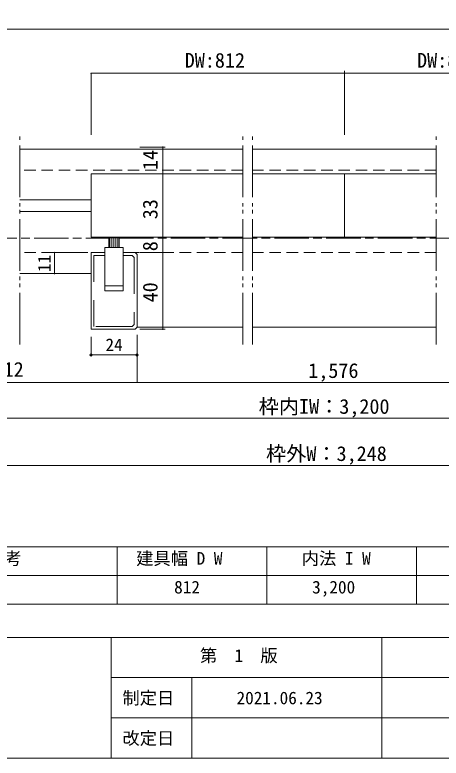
# Model space of a CAD drawing. Units: millimetres on the paper, enlarged 10 times, with parts at other scales. Extents: x -2000 to 11221, y -1870 to 1385.
# Drawn here: x -1357 to -617, y -1385 to -92 of the extents above; entities that cross this region are included whole.
import ezdxf
from ezdxf.enums import TextEntityAlignment as Align

# ---------------------------------------------------------------- set-up
doc = ezdxf.new("R2010")
doc.units = ezdxf.units.MM
doc.header["$LTSCALE"] = 10
doc.header["$PDMODE"] = 32
doc.header["$PDSIZE"] = 4
for name, pattern in [('DOUBLE_CHAIN2', [12.8, 9, -1, 0.6, -0.6, 0.6, -1]), ('USER2', [9.525, 6.35, -3.175]), ('USER6', [9, 6, -0.75, 1.5, -0.75]), ('USER9', [3, 2, -1])]:
    doc.linetypes.add(name, pattern=pattern)
doc.layers.add('1-1_0', color=7, linetype='Continuous', lineweight=20)
doc.layers.add('2-0', color=7, linetype='Continuous', lineweight=20)
doc.styles.add('ＭＳ ゴシック', font='')
doc.styles.get('ＭＳ ゴシック').set_extended_font_data('MS Gothic')

msp = doc.modelspace()

# ---------------------------------------------------------------- linework, layer by layer
at = {"layer": '1-1_0'}
for p, q in [((380, -117.5), (-1950, -117.5)), ((380, -117.5), (-1950, -117.5)), ((380, -1017.5), (-1950, -1017.5)), ((380, -1017.5), (-1950, -1017.5)), ((-1180, -1017.5), (-1180, -1117.5)), ((-920, -1017.5), (-920, -1117.5)), ((-660, -1017.5), (-660, -1117.5)), ((380, -1067.5), (-1950, -1067.5)), ((380, -1117.5), (-1950, -1117.5)), ((2000, -1175), (-2000, -1175)), ((-1190, -1175), (-1190, -1385)), ((-720, -1175), (-720, -1385)), ((2000, -1245), (-1190, -1245)), ((-1050, -1245), (-1050, -1385)), ((60, -1315), (-1190, -1315))]:
    msp.add_line(p, q, dxfattribs=at)
msp.add_lwpolyline([(-2000, -1385), (2000, -1385), (2000, 1385), (-2000, 1385)], close=True, dxfattribs=at)
at = {"layer": '2-0'}
for p, q in [((-785, -301.3), (-785, -189.95)), ((-1140.18, -322.48), (-1096.44, -322.48)), ((-961.33, -325.82), (-1349.16, -325.82)), ((-1138.1, -325.82), (-1096.44, -325.82)), ((-625.33, -325.82), (-944.67, -325.82)), ((-961.33, -369.15), (-1225.18, -369.15)), ((-1140.18, -369.15), (-1096.44, -369.15)), ((-1138.1, -369.15), (-1096.44, -369.15)), ((-961.33, -369.15), (-1101.13, -369.15)), ((-785, -369.15), (-944.67, -369.15)), ((-785, -369.15), (-785, -462.48)), ((-785, -369.15), (-625.33, -369.15)), ((-785, -385.82), (-785, -479.15)), ((-1225.18, -414.15), (-1349.16, -414.15)), ((-1225.18, -434.15), (-1349.16, -434.15)), ((-1193.35, -495.82), (-1193.35, -480.25)), ((-1190.02, -495.82), (-1190.02, -480.25)), ((-1186.69, -495.82), (-1186.69, -480.25)), ((-1183.35, -495.82), (-1183.35, -480.25)), ((-1180.02, -495.82), (-1180.02, -480.25)), ((-1176.69, -495.82), (-1176.69, -480.25)), ((-1140.18, -479.15), (-1096.44, -479.15)), ((-1140.18, -479.15), (-1096.44, -479.15)), ((-785, -479.15), (-944.67, -479.15)), ((-785, -479.15), (-625.33, -479.15)), ((-1201.01, -563.71), (-1201.01, -497.05)), ((-1169.35, -497.05), (-1201.01, -497.05)), ((-1169.35, -497.05), (-1169.35, -563.71)), ((-1232.59, -505.82), (-1296.2, -505.82)), ((-1225.18, -639.15), (-1225.18, -505.82)), ((-1225.18, -505.82), (-1201.01, -505.82)), ((-1201.01, -572.48), (-1201.01, -505.82)), ((-1169.35, -505.82), (-1153.51, -505.82)), ((-1148.51, -505.82), (-1169.35, -505.82)), ((-1169.35, -505.82), (-1169.35, -572.48)), ((-1145.18, -509.15), (-1148.51, -505.82)), ((-1145.18, -509.15), (-1145.18, -635.82)), ((-1140.18, -505.82), (-1096.44, -505.82)), ((-1140.18, -505.82), (-1096.44, -505.82)), ((-1225.18, -542.48), (-1349.16, -542.48)), ((-1201.01, -563.71), (-1169.35, -563.71)), ((-1201.01, -572.48), (-1169.35, -572.48)), ((-1148.51, -639.15), (-1225.18, -639.15)), ((-1148.51, -639.15), (-1145.18, -635.82)), ((-961.33, -635.82), (-1145.18, -635.82)), ((-625.33, -635.82), (-944.67, -635.82))]:
    msp.add_line(p, q, dxfattribs=at)
at = {"layer": '2-0', "color": 4, "lineweight": 9}
for p, q in [((-1225.18, -301.3), (-1225.18, -194.12)), ((-785, -194.12), (-1225.18, -194.12)), ((-1140.18, -322.48), (-1096.44, -322.48)), ((-1100.61, -369.15), (-1100.61, -322.48)), ((-1100.61, -479.15), (-1100.61, -369.15)), ((-1100.61, -505.82), (-1100.61, -479.15)), ((-1288.79, -505.82), (-1288.79, -542.48)), ((-1100.61, -639.15), (-1100.61, -505.82)), ((-1140.18, -639.15), (-1096.44, -639.15)), ((-1145.18, -649.15), (-1145.18, -731.59)), ((-1145.18, -731.59), (-1490.31, -731.59)), ((-1145.18, -731.59), (-424.82, -731.59)), ((-79.69, -793.94), (-1490.31, -793.94)), ((-721.67, -875.95), (-1570.31, -875.95)), ((-848.33, -875.95), (0.31, -875.95))]:
    msp.add_line(p, q, dxfattribs=at)
at = {"layer": '2-0', "linetype": 'DOUBLE_CHAIN2'}
for p, q in [((-1349.16, -665.73), (-1349.16, -298.95)), ((-961.33, -665.73), (-961.33, -298.95)), ((-944.67, -665.73), (-944.67, -298.95)), ((-625.33, -665.73), (-625.33, -298.95))]:
    msp.add_line(p, q, dxfattribs=at)
at = {"layer": '2-0', "linetype": 'USER9'}
for p, q in [((-961.33, -362.48), (-1349.16, -362.48)), ((-625.33, -362.48), (-944.67, -362.48)), ((-1201.01, -505.82), (-1349.16, -505.82)), ((-961.33, -505.82), (-1169.35, -505.82)), ((-625.33, -505.82), (-944.67, -505.82))]:
    msp.add_line(p, q, dxfattribs=at)
at = {"layer": '2-0', "linetype": 'USER6'}
for p, q in [((-1594.23, -480.82), (-1194.23, -480.82)), ((-1176.69, -480.82), (-393.88, -480.82))]:
    msp.add_line(p, q, dxfattribs=at)
at = {"layer": '2-0', "linetype": 'USER2'}
for p, q in [((-1220.18, -556.48), (-1220.18, -510.82)), ((-1220.18, -510.82), (-1201.01, -510.82)), ((-1153.51, -510.82), (-1169.35, -510.82)), ((-1153.51, -510.82), (-1150.18, -514.15)), ((-1150.18, -514.15), (-1150.18, -630.82)), ((-1220.18, -634.15), (-1220.18, -588.48)), ((-1153.51, -634.15), (-1150.18, -630.82)), ((-1153.51, -634.15), (-1220.18, -634.15))]:
    msp.add_line(p, q, dxfattribs=at)
at = {"layer": '2-0', "color": 4, "lineweight": 9}
for points in [[(-785, -301.3), (-785, -194.12), (-344.82, -194.12)], [(-1225.18, -652.48), (-1225.18, -683.84), (-1145.18, -683.84)]]:
    msp.add_lwpolyline(points, dxfattribs=at)
at = {"layer": '2-0'}
for points in [[(-961.33, -479.15), (-1225.18, -479.15), (-1225.18, -369.15)], [(-1176.12, -497.05), (-1176.12, -480.25), (-1194.23, -480.25), (-1194.23, -497.05)]]:
    msp.add_lwpolyline(points, dxfattribs=at)
for centre, start, end in [((-1225.18, -194.12), 0, 180), ((-785, -194.12), 0, 180), ((-785, -194.12), 0, 180), ((-785, -194.12), 0, 180), ((-785, -194.12), 0, 180), ((-1225.18, -194.12), 180, 0), ((-785, -194.12), 180, 0), ((-785, -194.12), 180, 0), ((-785, -194.12), 180, 0), ((-785, -194.12), 180, 0), ((-1100.61, -322.48), 90, 270), ((-1100.61, -322.48), 90, 270), ((-1100.61, -322.48), 270, 90), ((-1100.61, -322.48), 270, 90), ((-1100.61, -369.15), 90, 270), ((-1100.61, -369.15), 90, 270), ((-1100.61, -369.15), 270, 90), ((-1100.61, -369.15), 270, 90), ((-1100.61, -479.15), 90, 270), ((-1100.61, -479.15), 90, 270), ((-1100.61, -479.15), 270, 90), ((-1100.61, -479.15), 270, 90), ((-1288.81, -505.82), 90, 270), ((-1288.81, -505.82), 90, 270), ((-1288.81, -505.82), 270, 90), ((-1288.81, -505.82), 270, 90), ((-1100.61, -505.82), 90, 270), ((-1100.61, -505.82), 90, 270), ((-1100.61, -505.82), 270, 90), ((-1100.61, -505.82), 270, 90), ((-1288.81, -542.48), 90, 270), ((-1288.81, -542.48), 90, 270), ((-1288.81, -542.48), 270, 90), ((-1288.81, -542.48), 270, 90), ((-1100.61, -639.15), 90, 270), ((-1100.61, -639.15), 270, 90)]:
    msp.add_arc(centre, 0.521, start, end, dxfattribs=at)
at = {"layer": '2-0', "color": 4}
for p in [(-1225.18, -683.84), (-1145.18, -683.84)]:
    msp.add_point(p, dxfattribs=at)

# ---------------------------------------------------------------- texts
at = {"layer": '1-1_0', "style": 'ＭＳ ゴシック'}
for s, p in [('備\u3000\u3000\u3000\u3000\u3000\u3000考', (-1585.54, -1055.24)), ('建具幅 D W', (-1146.7, -1055.24)), ('内法 I W', (-859.13, -1055.24)), ('812', (-1080.81, -1105.25)), ('3,200', (-841.08, -1105.25)), ('第\u30001\u3000版', (-1035.97, -1224.21)), ('制定日', (-1170.61, -1297.92)), ('2021.06.23', (-972.4, -1297.92)), ('改定日', (-1170.61, -1367.92))]:
    msp.add_text(s, height=21.99, dxfattribs=at).set_placement(p, align=Align.BOTTOM_LEFT)
at = {"layer": '2-0', "style": 'ＭＳ ゴシック'}
for s, height, p in [('DW:812', 25.66, (-1062.43, -192.04)), ('DW:812', 25.66, (-658.79, -192.04)), ('24', 21.99, (-1200.18, -683.84)), ('812', 25.66, (-1394.48, -729.51)), ('1,576', 25.66, (-847.86, -731.59)), ('枠内IW：3,200', 25.66, (-933.86, -793.94)), ('枠外W：3,248', 25.66, (-921.11, -875.95))]:
    msp.add_text(s, height=height, dxfattribs=at).set_placement(p, align=Align.BOTTOM_LEFT)
for s, height, p in [('14', 25.66, (-1101.93, -362.46)), ('33', 25.66, (-1101.93, -447.87)), ('8', 25.66, (-1101.93, -503.46)), ('11', 21.99, (-1288.94, -539.63)), ('40', 25.66, (-1101.93, -592.47))]:
    msp.add_text(s, height=height, rotation=90, dxfattribs=at).set_placement(p, align=Align.BOTTOM_LEFT)

doc.saveas('drawing.dxf')
